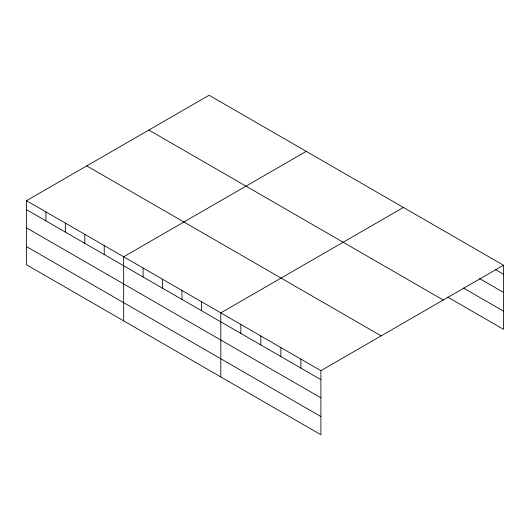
<?xml version="1.0" encoding="UTF-8"?>
<svg xmlns="http://www.w3.org/2000/svg" width="530" height="530" viewBox="0 0 530 530"><rect width="100%" height="100%" fill="white"/><g stroke="black" fill="none" stroke-linecap="round" stroke-linejoin="round"><path stroke-width="0.79" d="M26.5 200.691L320.902 370.662L320.902 434.733L26.5 264.761L26.5 200.691L209.098 95.267L503.5 265.238L503.5 329.309L447.731 297.111M306.254 151.355L123.656 256.778L123.656 320.855M403.403 207.449L220.805 312.872L220.805 376.943M320.902 370.662L503.5 265.238M495.636 269.677L503.5 274.215M479.193 278.363L503.5 292.394M463.458 288.015L503.5 311.13M148.844 130.055L443.246 300.026M86.754 165.897L381.156 335.868M26.5 209.668L320.902 379.639M26.5 227.847L320.902 397.818M26.5 246.582L320.902 416.553M300.881 359.101L300.881 368.078M280.86 347.541L280.86 356.524M260.846 335.987L260.846 344.964M240.825 324.426L240.825 333.403M201.373 301.649L201.373 310.626M181.942 290.433L181.942 299.41M162.511 279.217L162.511 288.194M143.08 267.994L143.08 276.978M104.224 245.562L104.224 254.539M84.793 234.34L84.793 243.323M65.362 223.123L65.362 232.1M45.931 211.907L45.931 220.884"/></g></svg>
